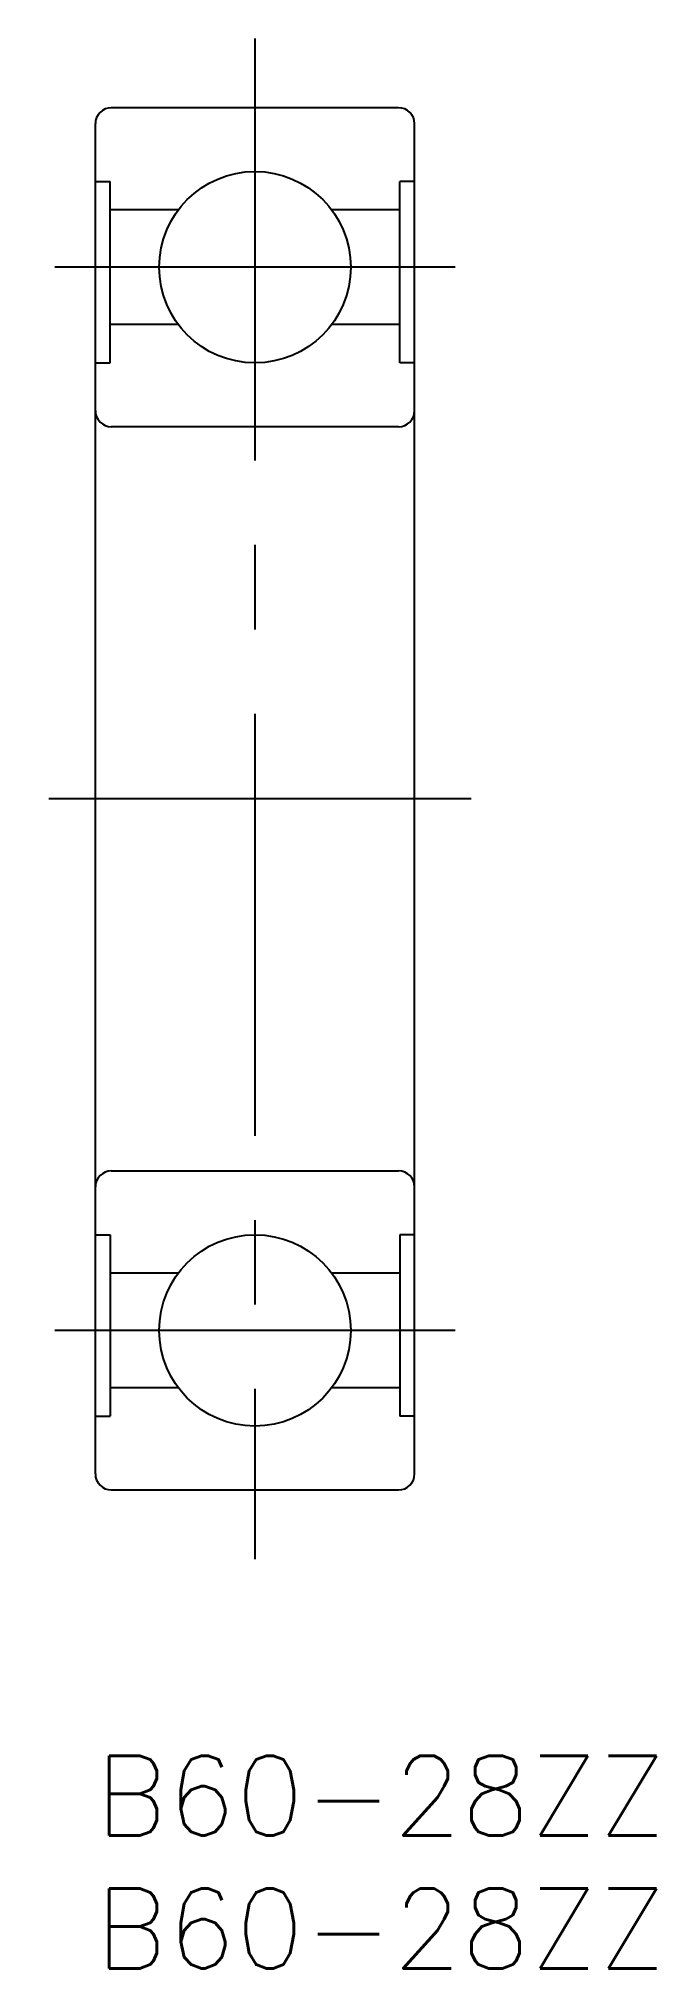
# Model space of a CAD drawing. Extents: x -2.1 to 21.1, y -8 to 64.6.
import ezdxf

# ---------------------------------------------------------------- set-up
doc = ezdxf.new("R2010")
doc.units = 0
doc.header["$LTSCALE"] = 0.5
doc.linetypes.add('CENTER', pattern=[50.8, 31.75, -6.35, 6.35, -6.35])
for name, color, linetype in [('MSM_CENTER', 1, 'CENTER'), ('MSM_CONTINUOUS', 7, 'CONTINUOUS'), ('MSM_PART_NUMBER', 7, 'CONTINUOUS')]:
    doc.layers.add(name, color=color, linetype=linetype)
doc.styles.get("Standard").update_dxf_attribs({"font": 'txt.shx', "height": 3, "bigfont": 'bigfont.shx'})

msp = doc.modelspace()

# ---------------------------------------------------------------- linework, layer by layer
at = {"layer": 'MSM_CENTER'}
for p, q in [((6, 64.6), (6, 7.4)), ((13.52, 56), (-1.52, 56)), ((14.131, 36), (-2.131, 36)), ((13.52, 16), (-1.52, 16))]:
    msp.add_line(p, q, dxfattribs=at)
at = {"layer": 'MSM_CONTINUOUS'}
for p, q in [((11.4, 62), (0.6, 62)), ((0, 10.6), (0, 61.4)), ((12, 10.6), (12, 61.4)), ((0, 59.227), (0.552, 59.227)), ((0.552, 52.4), (0.552, 59.227)), ((12, 59.227), (11.448, 59.227)), ((11.448, 52.4), (11.448, 59.227)), ((3.12, 58.16), (0.552, 58.16)), ((11.448, 58.16), (8.88, 58.16)), ((3.12, 53.84), (0.552, 53.84)), ((11.448, 53.84), (8.88, 53.84)), ((0, 52.4), (0.552, 52.4)), ((12, 52.4), (11.448, 52.4)), ((11.4, 50), (0.6, 50)), ((0.6, 22), (11.4, 22)), ((0, 19.6), (0.552, 19.6)), ((0.552, 19.6), (0.552, 12.773)), ((11.448, 19.6), (11.448, 12.773)), ((12, 19.6), (11.448, 19.6)), ((3.12, 18.16), (0.552, 18.16)), ((11.448, 18.16), (8.88, 18.16)), ((3.12, 13.84), (0.552, 13.84)), ((11.448, 13.84), (8.88, 13.84)), ((0, 12.773), (0.552, 12.773)), ((12, 12.773), (11.448, 12.773)), ((0.6, 10), (11.4, 10))]:
    msp.add_line(p, q, dxfattribs=at)
for centre in [(6, 56), (6, 16)]:
    msp.add_circle(centre, 3.6, dxfattribs=at)
for centre, start, end in [((0.6, 61.4), 90, 180), ((11.4, 61.4), 360, 90), ((0.6, 50.6), 180, 270), ((11.4, 50.6), 270, 0), ((0.6, 21.4), 90, 180), ((11.4, 21.4), 0, 90), ((0.6, 10.6), 180, 270), ((11.4, 10.6), 270, 0)]:
    msp.add_arc(centre, 0.6, start, end, dxfattribs=at)

# ---------------------------------------------------------------- texts
at = {"layer": 'MSM_PART_NUMBER'}
for p in [(0, -3), (0, -8)]:
    msp.add_text('B60-28ZZ', height=3, dxfattribs=at).set_placement(p)

doc.saveas('drawing.dxf')
